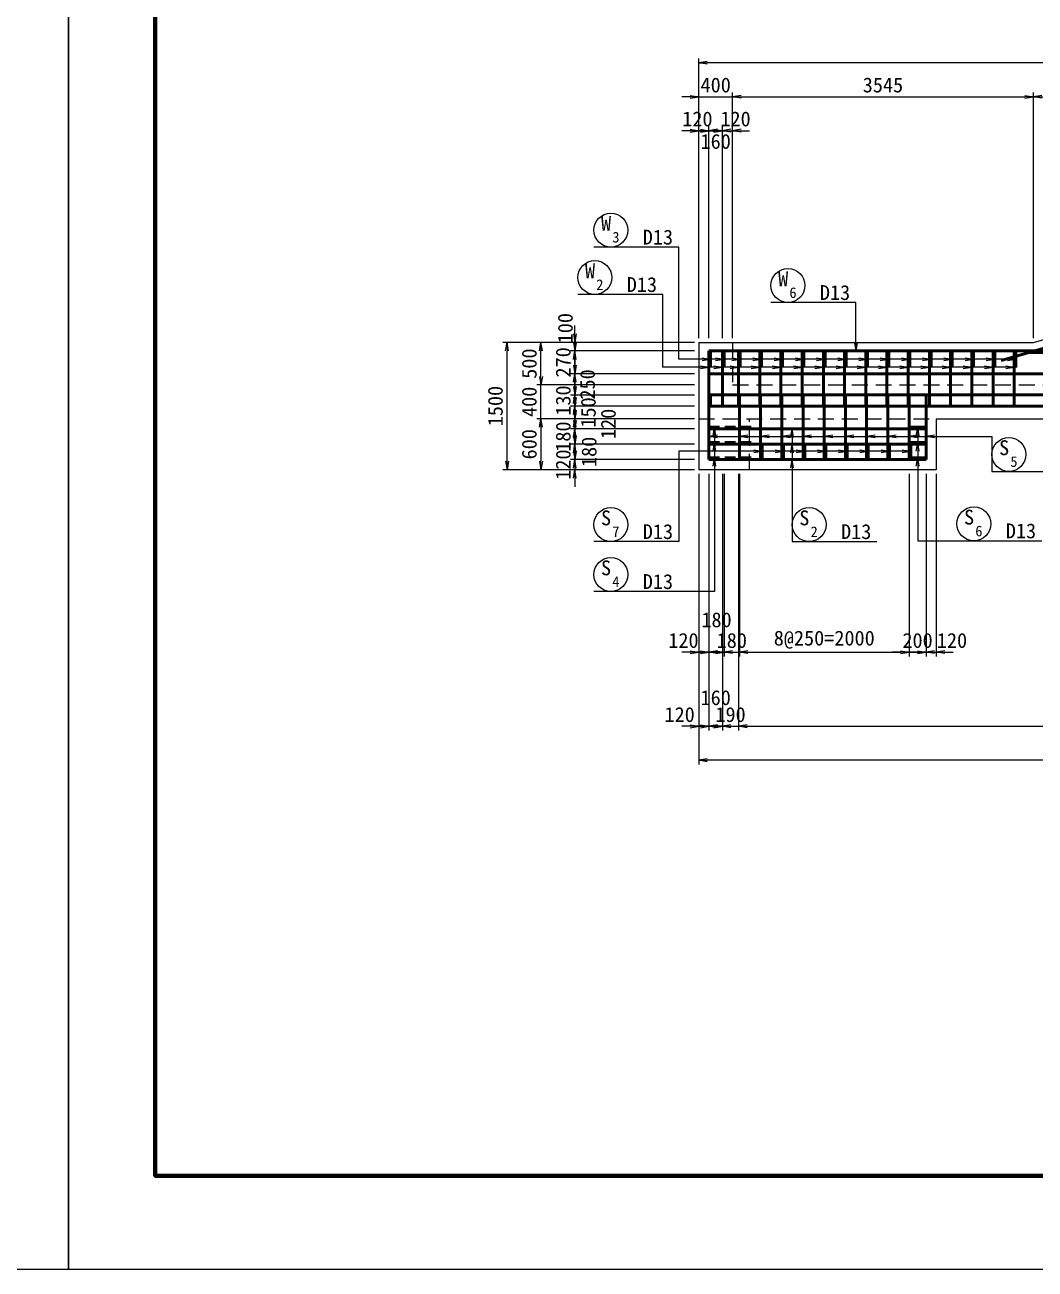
# Model space of a CAD drawing. Header units: millimetres. Extents: x 0 to 126150, y 0 to 29700.
# Drawn here: x 41538 to 53448, y 0 to 14660 of the extents above; entities that cross this region are included whole.
import ezdxf
from ezdxf.enums import TextEntityAlignment as Align

# ---------------------------------------------------------------- set-up
doc = ezdxf.new("R2010")
doc.units = ezdxf.units.MM
doc.header["$LTSCALE"] = 500
doc.linetypes.add('DASHED2', pattern=[0.375, 0.25, -0.125])
doc.layers.get('Defpoints').update_dxf_attribs({"color": 8})
for name, color, linetype, lineweight in [('D-STR', 3, 'Continuous', 25), ('D-STR-DIM', 7, 'Continuous', 13), ('D-STR-HTXT', 4, 'Continuous', 13), ('D-STR-STR1', 1, 'Continuous', 50), ('D-STR-STR2', 40, 'Continuous', 50), ('D-STR-STR4', 2, 'Continuous', 50), ('D-STR-STR5', 40, 'Continuous', 50), ('D-STR-TXT', 7, 'Continuous', 13), ('D-TTL', 2, 'Continuous', 140)]:
    doc.layers.add(name, color=color, linetype=linetype, lineweight=lineweight)
doc.styles.add('YOKO_GOTHIC', font='')
doc.styles.get('YOKO_GOTHIC').set_extended_font_data('MS Gothic')
doc.dimstyles.new('S50', dxfattribs={"dimscale": 50, "dimtxt": 3.5, "dimasz": 2, "dimexe": 1, "dimexo": 1, "dimgap": 1, "dimtad": 1, "dimdec": 0, "dimzin": 1, "dimdsep": 46, "dimtxsty": 'YOKO_GOTHIC', "dimblk": 'OPEN', "dimcen": 0, "dimclrd": 256, "dimclre": 256, "dimclrt": 256, "dimaunit": 1, "dimadec": 3, "dimazin": 0, "dimtfac": 1, "dimtdec": 0, "dimtix": 1, "dimtmove": 2, "dimatfit": 3, "dimldrblk": 'OPEN', "dimfxl": 1, "dimlwd": -1, "dimlwe": -1, "dimarcsym": 2})

# ---------------------------------------------------------------- blocks, each defined once
blk = doc.blocks.new('_Open')
at = {"color": 0, "linetype": 'ByBlock', "lineweight": -2}
for p, q in [((-1, 0.17), (0, 0)), ((-1, -0.17), (0, 0)), ((0, 0), (-1, 0))]:
    blk.add_line(p, q, dxfattribs=at)
blk = doc.blocks.new('*D147')
at = {"layer": 'D-STR-DIM', "ltscale": 1500, "transparency": 16777216}
for p, q in [((48022, 11019), (48022, 11119)), ((49432, 10919), (47972, 10919)), ((48022, 10919), (48022, 10819)), ((49432, 10819), (47972, 10819)), ((48022, 10719), (48022, 10619))]:
    blk.add_line(p, q, dxfattribs=at)
at = {"layer": 'Defpoints', "color": 0, "ltscale": 1500, "transparency": 16777216}
for p in [(49482, 10919), (48022, 10819), (49482, 10819)]:
    blk.add_point(p, dxfattribs=at)
at = {"layer": 'D-STR-DIM', "ltscale": 1500, "transparency": 16777216, "xscale": 100, "yscale": 100, "zscale": 100}
for p, rotation in [((48022, 10919), 270), ((48022, 10819), 90)]:
    blk.add_blockref('_Open', p, dxfattribs=dict(at, rotation=rotation))
at = {"layer": 'D-STR-DIM', "ltscale": 1500, "transparency": 16777216, "insert": (47910, 11087), "char_height": 175, "attachment_point": 5, "rotation": 90, "style": 'YOKO_GOTHIC'}
blk.add_mtext('100', dxfattribs=at)
blk = doc.blocks.new('*D148')
at = {"layer": 'D-STR-DIM', "ltscale": 1500, "transparency": 16777216}
for p, q in [((48022, 10919), (48022, 11019)), ((49432, 10819), (47972, 10819)), ((48022, 10819), (48022, 10549)), ((49432, 10549), (47972, 10549)), ((48022, 10449), (48022, 10349))]:
    blk.add_line(p, q, dxfattribs=at)
at = {"layer": 'Defpoints', "color": 0, "ltscale": 1500, "transparency": 16777216}
for p in [(49482, 10819), (48022, 10549), (49482, 10549)]:
    blk.add_point(p, dxfattribs=at)
at = {"layer": 'D-STR-DIM', "ltscale": 1500, "transparency": 16777216, "xscale": 100, "yscale": 100, "zscale": 100}
for p, rotation in [((48022, 10819), 270), ((48022, 10549), 90)]:
    blk.add_blockref('_Open', p, dxfattribs=dict(at, rotation=rotation))
at = {"layer": 'D-STR-DIM', "ltscale": 1500, "transparency": 16777216, "insert": (47885, 10684), "char_height": 175, "attachment_point": 5, "rotation": 90, "style": 'YOKO_GOTHIC'}
blk.add_mtext('270', dxfattribs=at)
blk = doc.blocks.new('*D149')
at = {"layer": 'D-STR-DIM', "ltscale": 1500, "transparency": 16777216}
for p, q in [((48022, 10649), (48022, 10749)), ((49432, 10549), (47972, 10549)), ((48022, 10549), (48022, 10299)), ((49432, 10299), (47972, 10299)), ((48022, 10199), (48022, 10099))]:
    blk.add_line(p, q, dxfattribs=at)
at = {"layer": 'Defpoints', "color": 0, "ltscale": 1500, "transparency": 16777216}
for p in [(49482, 10549), (48022, 10299), (49482, 10299)]:
    blk.add_point(p, dxfattribs=at)
at = {"layer": 'D-STR-DIM', "ltscale": 1500, "transparency": 16777216, "xscale": 100, "yscale": 100, "zscale": 100}
for p, rotation in [((48022, 10549), 270), ((48022, 10299), 90)]:
    blk.add_blockref('_Open', p, dxfattribs=dict(at, rotation=rotation))
at = {"layer": 'D-STR-DIM', "ltscale": 1500, "transparency": 16777216, "insert": (48172, 10424), "char_height": 175, "attachment_point": 5, "rotation": 90, "style": 'YOKO_GOTHIC'}
blk.add_mtext('250', dxfattribs=at)
blk = doc.blocks.new('*D150')
at = {"layer": 'D-STR-DIM', "ltscale": 1500, "transparency": 16777216}
for p, q in [((48022, 10399), (48022, 10499)), ((49432, 10299), (47972, 10299)), ((48022, 10299), (48022, 10169)), ((49432, 10169), (47972, 10169)), ((48022, 10069), (48022, 9969))]:
    blk.add_line(p, q, dxfattribs=at)
at = {"layer": 'Defpoints', "color": 0, "ltscale": 1500, "transparency": 16777216}
for p in [(49482, 10299), (48022, 10169), (49482, 10169)]:
    blk.add_point(p, dxfattribs=at)
at = {"layer": 'D-STR-DIM', "ltscale": 1500, "transparency": 16777216, "xscale": 100, "yscale": 100, "zscale": 100}
for p, rotation in [((48022, 10299), 270), ((48022, 10169), 90)]:
    blk.add_blockref('_Open', p, dxfattribs=dict(at, rotation=rotation))
at = {"layer": 'D-STR-DIM', "ltscale": 1500, "transparency": 16777216, "insert": (47885, 10234), "char_height": 175, "attachment_point": 5, "rotation": 90, "style": 'YOKO_GOTHIC'}
blk.add_mtext('130', dxfattribs=at)
blk = doc.blocks.new('*D151')
at = {"layer": 'D-STR-DIM', "ltscale": 1500, "transparency": 16777216}
for p, q in [((47622, 10519), (47622, 10619)), ((49432, 10419), (47572, 10419)), ((47622, 10019), (47622, 10419)), ((49432, 10019), (47572, 10019)), ((47622, 9919), (47622, 9819))]:
    blk.add_line(p, q, dxfattribs=at)
at = {"layer": 'Defpoints', "color": 0, "ltscale": 1500, "transparency": 16777216}
for p in [(47622, 10419), (49482, 10419), (49482, 10019)]:
    blk.add_point(p, dxfattribs=at)
at = {"layer": 'D-STR-DIM', "ltscale": 1500, "transparency": 16777216, "xscale": 100, "yscale": 100, "zscale": 100}
for p, rotation in [((47622, 10419), 270), ((47622, 10019), 90)]:
    blk.add_blockref('_Open', p, dxfattribs=dict(at, rotation=rotation))
at = {"layer": 'D-STR-DIM', "ltscale": 1500, "transparency": 16777216, "insert": (47485, 10219), "char_height": 175, "attachment_point": 5, "rotation": 90, "style": 'YOKO_GOTHIC'}
blk.add_mtext('400', dxfattribs=at)
blk = doc.blocks.new('*D152')
at = {"layer": 'D-STR-DIM', "ltscale": 1500, "transparency": 16777216}
for p, q in [((49432, 10919), (47572, 10919)), ((47622, 10519), (47622, 10819)), ((49432, 10419), (47572, 10419))]:
    blk.add_line(p, q, dxfattribs=at)
at = {"layer": 'Defpoints', "color": 0, "ltscale": 1500, "transparency": 16777216}
for p in [(47622, 10919), (49482, 10919), (49482, 10419)]:
    blk.add_point(p, dxfattribs=at)
at = {"layer": 'D-STR-DIM', "ltscale": 1500, "transparency": 16777216, "xscale": 100, "yscale": 100, "zscale": 100}
for p, rotation in [((47622, 10919), 90), ((47622, 10419), 270)]:
    blk.add_blockref('_Open', p, dxfattribs=dict(at, rotation=rotation))
at = {"layer": 'D-STR-DIM', "ltscale": 1500, "transparency": 16777216, "insert": (47485, 10669), "char_height": 175, "attachment_point": 5, "rotation": 90, "style": 'YOKO_GOTHIC'}
blk.add_mtext('500', dxfattribs=at)
blk = doc.blocks.new('*D153')
at = {"layer": 'D-STR-DIM', "ltscale": 1500, "transparency": 16777216}
for p, q in [((49432, 10919), (47172, 10919)), ((47222, 9519), (47222, 10819)), ((49432, 9419), (47172, 9419))]:
    blk.add_line(p, q, dxfattribs=at)
at = {"layer": 'Defpoints', "color": 0, "ltscale": 1500, "transparency": 16777216}
for p in [(47222, 10919), (49482, 10919), (49482, 9419)]:
    blk.add_point(p, dxfattribs=at)
at = {"layer": 'D-STR-DIM', "ltscale": 1500, "transparency": 16777216, "xscale": 100, "yscale": 100, "zscale": 100}
for p, rotation in [((47222, 10919), 90), ((47222, 9419), 270)]:
    blk.add_blockref('_Open', p, dxfattribs=dict(at, rotation=rotation))
at = {"layer": 'D-STR-DIM', "ltscale": 1500, "transparency": 16777216, "insert": (47085, 10169), "char_height": 175, "attachment_point": 5, "rotation": 90, "style": 'YOKO_GOTHIC'}
blk.add_mtext('1500', dxfattribs=at)
blk = doc.blocks.new('*D154')
at = {"layer": 'D-STR-DIM', "ltscale": 1500, "transparency": 16777216}
for p, q in [((49382, 13413), (49282, 13413)), ((49482, 10969), (49482, 13463)), ((49482, 13413), (49602, 13413)), ((49602, 10969), (49602, 13463)), ((49702, 13413), (49802, 13413))]:
    blk.add_line(p, q, dxfattribs=at)
at = {"layer": 'Defpoints', "color": 0, "ltscale": 1500, "transparency": 16777216}
for p in [(49602, 13413), (49482, 10919), (49602, 10919)]:
    blk.add_point(p, dxfattribs=at)
at = {"layer": 'D-STR-DIM', "ltscale": 1500, "transparency": 16777216, "xscale": 100, "yscale": 100, "zscale": 100}
blk.add_blockref('_Open', (49482, 13413), dxfattribs=at)
at = {"layer": 'D-STR-DIM', "ltscale": 1500, "transparency": 16777216, "xscale": 100, "yscale": 100, "zscale": 100, "rotation": 180}
blk.add_blockref('_Open', (49602, 13413), dxfattribs=at)
at = {"layer": 'D-STR-DIM', "ltscale": 1500, "transparency": 16777216, "insert": (49466, 13551), "char_height": 175, "attachment_point": 5, "style": 'YOKO_GOTHIC'}
blk.add_mtext('120', dxfattribs=at)
blk = doc.blocks.new('*D155')
at = {"layer": 'D-STR-DIM', "ltscale": 1500, "transparency": 16777216}
for p, q in [((49502, 13413), (49402, 13413)), ((49602, 10969), (49602, 13463)), ((49602, 13413), (49762, 13413)), ((49762, 10969), (49762, 13463)), ((49862, 13413), (49962, 13413))]:
    blk.add_line(p, q, dxfattribs=at)
at = {"layer": 'Defpoints', "color": 0, "ltscale": 1500, "transparency": 16777216}
for p in [(49762, 13413), (49602, 10919), (49762, 10919)]:
    blk.add_point(p, dxfattribs=at)
at = {"layer": 'D-STR-DIM', "ltscale": 1500, "transparency": 16777216, "xscale": 100, "yscale": 100, "zscale": 100}
blk.add_blockref('_Open', (49602, 13413), dxfattribs=at)
at = {"layer": 'D-STR-DIM', "ltscale": 1500, "transparency": 16777216, "xscale": 100, "yscale": 100, "zscale": 100, "rotation": 180}
blk.add_blockref('_Open', (49762, 13413), dxfattribs=at)
at = {"layer": 'D-STR-DIM', "ltscale": 1500, "transparency": 16777216, "insert": (49682, 13286), "char_height": 175, "attachment_point": 5, "style": 'YOKO_GOTHIC'}
blk.add_mtext('160', dxfattribs=at)
blk = doc.blocks.new('*D156')
at = {"layer": 'D-STR-DIM', "ltscale": 1500, "transparency": 16777216}
for p, q in [((49662, 13413), (49562, 13413)), ((49762, 10969), (49762, 13463)), ((49762, 13413), (49882, 13413)), ((49882, 10969), (49882, 13463)), ((49982, 13413), (50082, 13413))]:
    blk.add_line(p, q, dxfattribs=at)
at = {"layer": 'Defpoints', "color": 0, "ltscale": 1500, "transparency": 16777216}
for p in [(49882, 13413), (49762, 10919), (49882, 10919)]:
    blk.add_point(p, dxfattribs=at)
at = {"layer": 'D-STR-DIM', "ltscale": 1500, "transparency": 16777216, "xscale": 100, "yscale": 100, "zscale": 100}
blk.add_blockref('_Open', (49762, 13413), dxfattribs=at)
at = {"layer": 'D-STR-DIM', "ltscale": 1500, "transparency": 16777216, "xscale": 100, "yscale": 100, "zscale": 100, "rotation": 180}
blk.add_blockref('_Open', (49882, 13413), dxfattribs=at)
at = {"layer": 'D-STR-DIM', "ltscale": 1500, "transparency": 16777216, "insert": (49916, 13551), "char_height": 175, "attachment_point": 5, "style": 'YOKO_GOTHIC'}
blk.add_mtext('120', dxfattribs=at)
blk = doc.blocks.new('*D157')
at = {"layer": 'D-STR-DIM', "ltscale": 1500, "transparency": 16777216}
for p, q in [((49382, 13813), (49282, 13813)), ((49482, 10969), (49482, 13863)), ((49482, 13813), (49882, 13813)), ((49882, 10969), (49882, 13863)), ((49982, 13813), (50082, 13813))]:
    blk.add_line(p, q, dxfattribs=at)
at = {"layer": 'Defpoints', "color": 0, "ltscale": 1500, "transparency": 16777216}
for p in [(49882, 13813), (49482, 10919), (49882, 10919)]:
    blk.add_point(p, dxfattribs=at)
at = {"layer": 'D-STR-DIM', "ltscale": 1500, "transparency": 16777216, "xscale": 100, "yscale": 100, "zscale": 100}
blk.add_blockref('_Open', (49482, 13813), dxfattribs=at)
at = {"layer": 'D-STR-DIM', "ltscale": 1500, "transparency": 16777216, "xscale": 100, "yscale": 100, "zscale": 100, "rotation": 180}
blk.add_blockref('_Open', (49882, 13813), dxfattribs=at)
at = {"layer": 'D-STR-DIM', "ltscale": 1500, "transparency": 16777216, "insert": (49682, 13951), "char_height": 175, "attachment_point": 5, "style": 'YOKO_GOTHIC'}
blk.add_mtext('400', dxfattribs=at)
blk = doc.blocks.new('*D158')
at = {"layer": 'D-STR-DIM', "ltscale": 1500, "transparency": 16777216}
for p, q in [((49882, 10969), (49882, 13863)), ((49982, 13813), (53327, 13813)), ((53427, 10969), (53427, 13863))]:
    blk.add_line(p, q, dxfattribs=at)
at = {"layer": 'Defpoints', "color": 0, "ltscale": 1500, "transparency": 16777216}
for p in [(53427, 13813), (49882, 10919), (53427, 10919)]:
    blk.add_point(p, dxfattribs=at)
at = {"layer": 'D-STR-DIM', "ltscale": 1500, "transparency": 16777216, "xscale": 100, "yscale": 100, "zscale": 100, "rotation": 180}
blk.add_blockref('_Open', (49882, 13813), dxfattribs=at)
at = {"layer": 'D-STR-DIM', "ltscale": 1500, "transparency": 16777216, "xscale": 100, "yscale": 100, "zscale": 100}
blk.add_blockref('_Open', (53427, 13813), dxfattribs=at)
at = {"layer": 'D-STR-DIM', "ltscale": 1500, "transparency": 16777216, "insert": (51654, 13951), "char_height": 175, "attachment_point": 5, "style": 'YOKO_GOTHIC'}
blk.add_mtext('3545', dxfattribs=at)
blk = doc.blocks.new('*D159')
at = {"layer": 'D-STR-DIM', "ltscale": 1500, "transparency": 16777216}
for p, q in [((53427, 10969), (53427, 13863)), ((53527, 13813), (61482, 13813)), ((61582, 13299), (61582, 13863))]:
    blk.add_line(p, q, dxfattribs=at)
at = {"layer": 'Defpoints', "color": 0, "ltscale": 1500, "transparency": 16777216}
for p in [(61582, 13813), (61582, 13249), (53427, 10919)]:
    blk.add_point(p, dxfattribs=at)
at = {"layer": 'D-STR-DIM', "ltscale": 1500, "transparency": 16777216, "xscale": 100, "yscale": 100, "zscale": 100, "rotation": 180}
blk.add_blockref('_Open', (53427, 13813), dxfattribs=at)
at = {"layer": 'D-STR-DIM', "ltscale": 1500, "transparency": 16777216, "xscale": 100, "yscale": 100, "zscale": 100}
blk.add_blockref('_Open', (61582, 13813), dxfattribs=at)
at = {"layer": 'D-STR-DIM', "ltscale": 1500, "transparency": 16777216, "insert": (57504, 13951), "char_height": 175, "attachment_point": 5, "style": 'YOKO_GOTHIC'}
blk.add_mtext('8155', dxfattribs=at)
blk = doc.blocks.new('*D160')
at = {"layer": 'D-STR-DIM', "ltscale": 1500, "transparency": 16777216}
for p, q in [((49482, 10969), (49482, 14263)), ((61582, 13299), (61582, 14263)), ((61482, 14213), (49582, 14213))]:
    blk.add_line(p, q, dxfattribs=at)
at = {"layer": 'Defpoints', "color": 0, "ltscale": 1500, "transparency": 16777216}
for p in [(49482, 14213), (61582, 13249), (49482, 10919)]:
    blk.add_point(p, dxfattribs=at)
at = {"layer": 'D-STR-DIM', "ltscale": 1500, "transparency": 16777216, "xscale": 100, "yscale": 100, "zscale": 100, "rotation": 180}
blk.add_blockref('_Open', (49482, 14213), dxfattribs=at)
at = {"layer": 'D-STR-DIM', "ltscale": 1500, "transparency": 16777216, "xscale": 100, "yscale": 100, "zscale": 100}
blk.add_blockref('_Open', (61582, 14213), dxfattribs=at)
at = {"layer": 'D-STR-DIM', "ltscale": 1500, "transparency": 16777216, "insert": (55532, 14351), "char_height": 175, "attachment_point": 5, "style": 'YOKO_GOTHIC'}
blk.add_mtext('12100', dxfattribs=at)
blk = doc.blocks.new('*D161')
at = {"layer": 'D-STR-DIM', "ltscale": 1500, "transparency": 16777216}
for p, q in [((49482, 9369), (49482, 6346)), ((49602, 9369), (49602, 6346)), ((49382, 6396), (49282, 6396)), ((49482, 6396), (49602, 6396)), ((49702, 6396), (49802, 6396))]:
    blk.add_line(p, q, dxfattribs=at)
at = {"layer": 'Defpoints', "color": 0, "ltscale": 1500, "transparency": 16777216}
for p in [(49482, 9419), (49602, 9419), (49602, 6396)]:
    blk.add_point(p, dxfattribs=at)
at = {"layer": 'D-STR-DIM', "ltscale": 1500, "transparency": 16777216, "xscale": 100, "yscale": 100, "zscale": 100}
blk.add_blockref('_Open', (49482, 6396), dxfattribs=at)
at = {"layer": 'D-STR-DIM', "ltscale": 1500, "transparency": 16777216, "xscale": 100, "yscale": 100, "zscale": 100, "rotation": 180}
blk.add_blockref('_Open', (49602, 6396), dxfattribs=at)
at = {"layer": 'D-STR-DIM', "ltscale": 1500, "transparency": 16777216, "insert": (49257, 6533), "char_height": 175, "attachment_point": 5, "style": 'YOKO_GOTHIC'}
blk.add_mtext('120', dxfattribs=at)
blk = doc.blocks.new('*D162')
at = {"layer": 'D-STR-DIM', "ltscale": 1500, "transparency": 16777216}
for p, q in [((49602, 9369), (49602, 6346)), ((49762, 9369), (49762, 6346)), ((49502, 6396), (49402, 6396)), ((49602, 6396), (49762, 6396)), ((49862, 6396), (49962, 6396))]:
    blk.add_line(p, q, dxfattribs=at)
at = {"layer": 'Defpoints', "color": 0, "ltscale": 1500, "transparency": 16777216}
for p in [(49602, 9419), (49762, 9419), (49762, 6396)]:
    blk.add_point(p, dxfattribs=at)
at = {"layer": 'D-STR-DIM', "ltscale": 1500, "transparency": 16777216, "xscale": 100, "yscale": 100, "zscale": 100}
blk.add_blockref('_Open', (49602, 6396), dxfattribs=at)
at = {"layer": 'D-STR-DIM', "ltscale": 1500, "transparency": 16777216, "xscale": 100, "yscale": 100, "zscale": 100, "rotation": 180}
blk.add_blockref('_Open', (49762, 6396), dxfattribs=at)
at = {"layer": 'D-STR-DIM', "ltscale": 1500, "transparency": 16777216, "insert": (49682, 6732), "char_height": 175, "attachment_point": 5, "style": 'YOKO_GOTHIC'}
blk.add_mtext('160', dxfattribs=at)
blk = doc.blocks.new('*D163')
at = {"layer": 'D-STR-DIM', "ltscale": 1500, "transparency": 16777216}
for p, q in [((49762, 9369), (49762, 6346)), ((49952, 9369), (49952, 6346)), ((49662, 6396), (49562, 6396)), ((49762, 6396), (49952, 6396)), ((50052, 6396), (50152, 6396))]:
    blk.add_line(p, q, dxfattribs=at)
at = {"layer": 'Defpoints', "color": 0, "ltscale": 1500, "transparency": 16777216}
for p in [(49762, 9419), (49952, 9419), (49952, 6396)]:
    blk.add_point(p, dxfattribs=at)
at = {"layer": 'D-STR-DIM', "ltscale": 1500, "transparency": 16777216, "xscale": 100, "yscale": 100, "zscale": 100}
blk.add_blockref('_Open', (49762, 6396), dxfattribs=at)
at = {"layer": 'D-STR-DIM', "ltscale": 1500, "transparency": 16777216, "xscale": 100, "yscale": 100, "zscale": 100, "rotation": 180}
blk.add_blockref('_Open', (49952, 6396), dxfattribs=at)
at = {"layer": 'D-STR-DIM', "ltscale": 1500, "transparency": 16777216, "insert": (49857, 6533), "char_height": 175, "attachment_point": 5, "style": 'YOKO_GOTHIC'}
blk.add_mtext('190', dxfattribs=at)
blk = doc.blocks.new('*D164')
at = {"layer": 'D-STR-DIM', "ltscale": 1500, "transparency": 16777216}
for p, q in [((61452, 9969), (61452, 6346)), ((49952, 9369), (49952, 6346)), ((50052, 6396), (61352, 6396))]:
    blk.add_line(p, q, dxfattribs=at)
at = {"layer": 'Defpoints', "color": 0, "ltscale": 1500, "transparency": 16777216}
for p in [(61452, 10019), (49952, 9419), (61452, 6396)]:
    blk.add_point(p, dxfattribs=at)
at = {"layer": 'D-STR-DIM', "ltscale": 1500, "transparency": 16777216, "xscale": 100, "yscale": 100, "zscale": 100, "rotation": 180}
blk.add_blockref('_Open', (49952, 6396), dxfattribs=at)
at = {"layer": 'D-STR-DIM', "ltscale": 1500, "transparency": 16777216, "xscale": 100, "yscale": 100, "zscale": 100}
blk.add_blockref('_Open', (61452, 6396), dxfattribs=at)
at = {"layer": 'D-STR-DIM', "ltscale": 1500, "transparency": 16777216, "insert": (55702, 6542), "char_height": 175, "attachment_point": 5, "style": 'YOKO_GOTHIC'}
blk.add_mtext('46@250=11500', dxfattribs=at)
blk = doc.blocks.new('*D166')
at = {"layer": 'D-STR-DIM', "ltscale": 1500, "transparency": 16777216}
for p, q in [((61582, 9969), (61582, 5946)), ((49482, 9369), (49482, 5946)), ((61482, 5996), (49582, 5996))]:
    blk.add_line(p, q, dxfattribs=at)
at = {"layer": 'Defpoints', "color": 0, "ltscale": 1500, "transparency": 16777216}
for p in [(61582, 10019), (49482, 9419), (49482, 5996)]:
    blk.add_point(p, dxfattribs=at)
at = {"layer": 'D-STR-DIM', "ltscale": 1500, "transparency": 16777216, "xscale": 100, "yscale": 100, "zscale": 100, "rotation": 180}
blk.add_blockref('_Open', (49482, 5996), dxfattribs=at)
at = {"layer": 'D-STR-DIM', "ltscale": 1500, "transparency": 16777216, "xscale": 100, "yscale": 100, "zscale": 100}
blk.add_blockref('_Open', (61582, 5996), dxfattribs=at)
at = {"layer": 'D-STR-DIM', "ltscale": 1500, "transparency": 16777216, "insert": (55532, 6133), "char_height": 175, "attachment_point": 5, "style": 'YOKO_GOTHIC'}
blk.add_mtext('12100', dxfattribs=at)
blk = doc.blocks.new('*D167')
at = {"layer": 'D-STR-DIM', "ltscale": 1500, "transparency": 16777216}
for p, q in [((48022, 10269), (48022, 10369)), ((49432, 10169), (47972, 10169)), ((48022, 10169), (48022, 10019)), ((49432, 10019), (47972, 10019)), ((48022, 9919), (48022, 9819))]:
    blk.add_line(p, q, dxfattribs=at)
at = {"layer": 'Defpoints', "color": 0, "ltscale": 1500, "transparency": 16777216}
for p in [(49482, 10169), (48022, 10019), (49482, 10019)]:
    blk.add_point(p, dxfattribs=at)
at = {"layer": 'D-STR-DIM', "ltscale": 1500, "transparency": 16777216, "xscale": 100, "yscale": 100, "zscale": 100}
for p, rotation in [((48022, 10169), 270), ((48022, 10019), 90)]:
    blk.add_blockref('_Open', p, dxfattribs=dict(at, rotation=rotation))
at = {"layer": 'D-STR-DIM', "ltscale": 1500, "transparency": 16777216, "insert": (48181, 10094), "char_height": 175, "attachment_point": 5, "rotation": 90, "style": 'YOKO_GOTHIC'}
blk.add_mtext('150', dxfattribs=at)
blk = doc.blocks.new('*D168')
at = {"layer": 'D-STR-DIM', "ltscale": 1500, "transparency": 16777216}
for p, q in [((49482, 9369), (49482, 7219)), ((49602, 9369), (49602, 7219)), ((49382, 7269), (49282, 7269)), ((49482, 7269), (49602, 7269)), ((49702, 7269), (49802, 7269))]:
    blk.add_line(p, q, dxfattribs=at)
at = {"layer": 'Defpoints', "color": 0, "ltscale": 1500, "transparency": 16777216}
for p in [(49482, 9419), (49602, 9419), (49602, 7269)]:
    blk.add_point(p, dxfattribs=at)
at = {"layer": 'D-STR-DIM', "ltscale": 1500, "transparency": 16777216, "xscale": 100, "yscale": 100, "zscale": 100}
blk.add_blockref('_Open', (49482, 7269), dxfattribs=at)
at = {"layer": 'D-STR-DIM', "ltscale": 1500, "transparency": 16777216, "xscale": 100, "yscale": 100, "zscale": 100, "rotation": 180}
blk.add_blockref('_Open', (49602, 7269), dxfattribs=at)
at = {"layer": 'D-STR-DIM', "ltscale": 1500, "transparency": 16777216, "insert": (49302, 7406), "char_height": 175, "attachment_point": 5, "style": 'YOKO_GOTHIC'}
blk.add_mtext('120', dxfattribs=at)
blk = doc.blocks.new('*D169')
at = {"layer": 'D-STR-DIM', "ltscale": 1500, "transparency": 16777216}
for p, q in [((49602, 9369), (49602, 7219)), ((49782, 9369), (49782, 7219)), ((49502, 7269), (49402, 7269)), ((49602, 7269), (49782, 7269)), ((49882, 7269), (49982, 7269))]:
    blk.add_line(p, q, dxfattribs=at)
at = {"layer": 'Defpoints', "color": 0, "ltscale": 1500, "transparency": 16777216}
for p in [(49602, 9419), (49782, 9419), (49782, 7269)]:
    blk.add_point(p, dxfattribs=at)
at = {"layer": 'D-STR-DIM', "ltscale": 1500, "transparency": 16777216, "xscale": 100, "yscale": 100, "zscale": 100}
blk.add_blockref('_Open', (49602, 7269), dxfattribs=at)
at = {"layer": 'D-STR-DIM', "ltscale": 1500, "transparency": 16777216, "xscale": 100, "yscale": 100, "zscale": 100, "rotation": 180}
blk.add_blockref('_Open', (49782, 7269), dxfattribs=at)
at = {"layer": 'D-STR-DIM', "ltscale": 1500, "transparency": 16777216, "insert": (49692, 7649), "char_height": 175, "attachment_point": 5, "style": 'YOKO_GOTHIC'}
blk.add_mtext('180', dxfattribs=at)
blk = doc.blocks.new('*D170')
at = {"layer": 'D-STR-DIM', "ltscale": 1500, "transparency": 16777216}
for p, q in [((49782, 9369), (49782, 7219)), ((49962, 9369), (49962, 7219)), ((49682, 7269), (49582, 7269)), ((49782, 7269), (49962, 7269)), ((50062, 7269), (50162, 7269))]:
    blk.add_line(p, q, dxfattribs=at)
at = {"layer": 'Defpoints', "color": 0, "ltscale": 1500, "transparency": 16777216}
for p in [(49782, 9419), (49962, 9419), (49962, 7269)]:
    blk.add_point(p, dxfattribs=at)
at = {"layer": 'D-STR-DIM', "ltscale": 1500, "transparency": 16777216, "xscale": 100, "yscale": 100, "zscale": 100}
blk.add_blockref('_Open', (49782, 7269), dxfattribs=at)
at = {"layer": 'D-STR-DIM', "ltscale": 1500, "transparency": 16777216, "xscale": 100, "yscale": 100, "zscale": 100, "rotation": 180}
blk.add_blockref('_Open', (49962, 7269), dxfattribs=at)
at = {"layer": 'D-STR-DIM', "ltscale": 1500, "transparency": 16777216, "insert": (49872, 7406), "char_height": 175, "attachment_point": 5, "style": 'YOKO_GOTHIC'}
blk.add_mtext('180', dxfattribs=at)
blk = doc.blocks.new('*D171')
at = {"layer": 'D-STR-DIM', "ltscale": 1500, "transparency": 16777216}
for p, q in [((49962, 9369), (49962, 7219)), ((51962, 9369), (51962, 7219)), ((50062, 7269), (51862, 7269))]:
    blk.add_line(p, q, dxfattribs=at)
at = {"layer": 'Defpoints', "color": 0, "ltscale": 1500, "transparency": 16777216}
for p in [(49962, 9419), (51962, 9419), (51962, 7269)]:
    blk.add_point(p, dxfattribs=at)
at = {"layer": 'D-STR-DIM', "ltscale": 1500, "transparency": 16777216, "xscale": 100, "yscale": 100, "zscale": 100, "rotation": 180}
blk.add_blockref('_Open', (49962, 7269), dxfattribs=at)
at = {"layer": 'D-STR-DIM', "ltscale": 1500, "transparency": 16777216, "xscale": 100, "yscale": 100, "zscale": 100}
blk.add_blockref('_Open', (51962, 7269), dxfattribs=at)
at = {"layer": 'D-STR-DIM', "ltscale": 1500, "transparency": 16777216, "insert": (50962, 7416), "char_height": 175, "attachment_point": 5, "style": 'YOKO_GOTHIC'}
blk.add_mtext('8@250=2000', dxfattribs=at)
blk = doc.blocks.new('*D172')
at = {"layer": 'D-STR-DIM', "ltscale": 1500, "transparency": 16777216}
for p, q in [((51962, 9369), (51962, 7219)), ((52162, 9369), (52162, 7219)), ((51862, 7269), (51762, 7269)), ((51962, 7269), (52162, 7269)), ((52262, 7269), (52362, 7269))]:
    blk.add_line(p, q, dxfattribs=at)
at = {"layer": 'Defpoints', "color": 0, "ltscale": 1500, "transparency": 16777216}
for p in [(51962, 9419), (52162, 9419), (52162, 7269)]:
    blk.add_point(p, dxfattribs=at)
at = {"layer": 'D-STR-DIM', "ltscale": 1500, "transparency": 16777216, "xscale": 100, "yscale": 100, "zscale": 100}
blk.add_blockref('_Open', (51962, 7269), dxfattribs=at)
at = {"layer": 'D-STR-DIM', "ltscale": 1500, "transparency": 16777216, "xscale": 100, "yscale": 100, "zscale": 100, "rotation": 180}
blk.add_blockref('_Open', (52162, 7269), dxfattribs=at)
at = {"layer": 'D-STR-DIM', "ltscale": 1500, "transparency": 16777216, "insert": (52062, 7406), "char_height": 175, "attachment_point": 5, "style": 'YOKO_GOTHIC'}
blk.add_mtext('200', dxfattribs=at)
blk = doc.blocks.new('*D173')
at = {"layer": 'D-STR-DIM', "ltscale": 1500, "transparency": 16777216}
for p, q in [((52162, 9369), (52162, 7219)), ((52282, 9369), (52282, 7219)), ((52062, 7269), (51962, 7269)), ((52162, 7269), (52282, 7269)), ((52382, 7269), (52482, 7269))]:
    blk.add_line(p, q, dxfattribs=at)
at = {"layer": 'Defpoints', "color": 0, "ltscale": 1500, "transparency": 16777216}
for p in [(52162, 9419), (52282, 9419), (52282, 7269)]:
    blk.add_point(p, dxfattribs=at)
at = {"layer": 'D-STR-DIM', "ltscale": 1500, "transparency": 16777216, "xscale": 100, "yscale": 100, "zscale": 100}
blk.add_blockref('_Open', (52162, 7269), dxfattribs=at)
at = {"layer": 'D-STR-DIM', "ltscale": 1500, "transparency": 16777216, "xscale": 100, "yscale": 100, "zscale": 100, "rotation": 180}
blk.add_blockref('_Open', (52282, 7269), dxfattribs=at)
at = {"layer": 'D-STR-DIM', "ltscale": 1500, "transparency": 16777216, "insert": (52468, 7406), "char_height": 175, "attachment_point": 5, "style": 'YOKO_GOTHIC'}
blk.add_mtext('120', dxfattribs=at)
blk = doc.blocks.new('*D174')
at = {"layer": 'D-STR-DIM', "ltscale": 1500, "transparency": 16777216}
for p, q in [((48022, 10119), (48022, 10219)), ((49432, 10019), (47972, 10019)), ((48022, 10019), (48022, 9899)), ((49432, 9899), (47972, 9899)), ((48022, 9799), (48022, 9699))]:
    blk.add_line(p, q, dxfattribs=at)
at = {"layer": 'Defpoints', "color": 0, "ltscale": 1500, "transparency": 16777216}
for p in [(49482, 10019), (48022, 9899), (49482, 9899)]:
    blk.add_point(p, dxfattribs=at)
at = {"layer": 'D-STR-DIM', "ltscale": 1500, "transparency": 16777216, "xscale": 100, "yscale": 100, "zscale": 100}
for p, rotation in [((48022, 10019), 270), ((48022, 9899), 90)]:
    blk.add_blockref('_Open', p, dxfattribs=dict(at, rotation=rotation))
at = {"layer": 'D-STR-DIM', "ltscale": 1500, "transparency": 16777216, "insert": (48417, 9959), "char_height": 175, "attachment_point": 5, "rotation": 90, "style": 'YOKO_GOTHIC'}
blk.add_mtext('120', dxfattribs=at)
blk = doc.blocks.new('*D175')
at = {"layer": 'D-STR-DIM', "ltscale": 1500, "transparency": 16777216}
for p, q in [((48022, 9999), (48022, 10099)), ((49432, 9899), (47972, 9899)), ((48022, 9899), (48022, 9719)), ((49432, 9719), (47972, 9719)), ((48022, 9619), (48022, 9519))]:
    blk.add_line(p, q, dxfattribs=at)
at = {"layer": 'Defpoints', "color": 0, "ltscale": 1500, "transparency": 16777216}
for p in [(49482, 9899), (48022, 9719), (49482, 9719)]:
    blk.add_point(p, dxfattribs=at)
at = {"layer": 'D-STR-DIM', "ltscale": 1500, "transparency": 16777216, "xscale": 100, "yscale": 100, "zscale": 100}
for p, rotation in [((48022, 9899), 270), ((48022, 9719), 90)]:
    blk.add_blockref('_Open', p, dxfattribs=dict(at, rotation=rotation))
at = {"layer": 'D-STR-DIM', "ltscale": 1500, "transparency": 16777216, "insert": (47885, 9809), "char_height": 175, "attachment_point": 5, "rotation": 90, "style": 'YOKO_GOTHIC'}
blk.add_mtext('180', dxfattribs=at)
blk = doc.blocks.new('*D176')
at = {"layer": 'D-STR-DIM', "ltscale": 1500, "transparency": 16777216}
for p, q in [((48022, 9819), (48022, 9919)), ((49432, 9719), (47972, 9719)), ((48022, 9719), (48022, 9539)), ((49432, 9539), (47972, 9539)), ((48022, 9439), (48022, 9339))]:
    blk.add_line(p, q, dxfattribs=at)
at = {"layer": 'Defpoints', "color": 0, "ltscale": 1500, "transparency": 16777216}
for p in [(49482, 9719), (48022, 9539), (49482, 9539)]:
    blk.add_point(p, dxfattribs=at)
at = {"layer": 'D-STR-DIM', "ltscale": 1500, "transparency": 16777216, "xscale": 100, "yscale": 100, "zscale": 100}
for p, rotation in [((48022, 9719), 270), ((48022, 9539), 90)]:
    blk.add_blockref('_Open', p, dxfattribs=dict(at, rotation=rotation))
at = {"layer": 'D-STR-DIM', "ltscale": 1500, "transparency": 16777216, "insert": (48190, 9629), "char_height": 175, "attachment_point": 5, "rotation": 90, "style": 'YOKO_GOTHIC'}
blk.add_mtext('180', dxfattribs=at)
blk = doc.blocks.new('*D177')
at = {"layer": 'D-STR-DIM', "ltscale": 1500, "transparency": 16777216}
for p, q in [((48022, 9639), (48022, 9739)), ((49432, 9539), (47972, 9539)), ((48022, 9539), (48022, 9419)), ((49432, 9419), (47972, 9419)), ((48022, 9319), (48022, 9219))]:
    blk.add_line(p, q, dxfattribs=at)
at = {"layer": 'Defpoints', "color": 0, "ltscale": 1500, "transparency": 16777216}
for p in [(49482, 9539), (48022, 9419), (49482, 9419)]:
    blk.add_point(p, dxfattribs=at)
at = {"layer": 'D-STR-DIM', "ltscale": 1500, "transparency": 16777216, "xscale": 100, "yscale": 100, "zscale": 100}
for p, rotation in [((48022, 9539), 270), ((48022, 9419), 90)]:
    blk.add_blockref('_Open', p, dxfattribs=dict(at, rotation=rotation))
at = {"layer": 'D-STR-DIM', "ltscale": 1500, "transparency": 16777216, "insert": (47885, 9479), "char_height": 175, "attachment_point": 5, "rotation": 90, "style": 'YOKO_GOTHIC'}
blk.add_mtext('120', dxfattribs=at)
blk = doc.blocks.new('*D178')
at = {"layer": 'D-STR-DIM', "ltscale": 1500, "transparency": 16777216}
for p, q in [((49432, 10019), (47572, 10019)), ((47622, 9919), (47622, 9519)), ((49432, 9419), (47572, 9419))]:
    blk.add_line(p, q, dxfattribs=at)
at = {"layer": 'Defpoints', "color": 0, "ltscale": 1500, "transparency": 16777216}
for p in [(49482, 10019), (47622, 9419), (49482, 9419)]:
    blk.add_point(p, dxfattribs=at)
at = {"layer": 'D-STR-DIM', "ltscale": 1500, "transparency": 16777216, "xscale": 100, "yscale": 100, "zscale": 100}
for p, rotation in [((47622, 10019), 90), ((47622, 9419), 270)]:
    blk.add_blockref('_Open', p, dxfattribs=dict(at, rotation=rotation))
at = {"layer": 'D-STR-DIM', "ltscale": 1500, "transparency": 16777216, "insert": (47485, 9719), "char_height": 175, "attachment_point": 5, "rotation": 90, "style": 'YOKO_GOTHIC'}
blk.add_mtext('600', dxfattribs=at)

msp = doc.modelspace()

# ---------------------------------------------------------------- linework, layer by layer
at = {"layer": 'D-STR'}
for p, q in [((49481.5, 10919.5), (49481.5, 10019.5)), ((49481.5, 10019.5), (49481.5, 9419.5)), ((52281.5, 10019.5), (52281.5, 9419.5)), ((52281.5, 10019.5), (61581.5, 10019.5)), ((50081.5, 9419.5), (49481.5, 9419.5)), ((52281.5, 9419.5), (50081.5, 9419.5))]:
    msp.add_line(p, q, dxfattribs=at)
at = {"layer": 'D-STR', "linetype": 'DASHED2', "ltscale": 1.5}
for p, q in [((49881.5, 10919.5), (49881.5, 10419.5)), ((49881.5, 10419.5), (61581.5, 10419.5)), ((49481.5, 10019.5), (52281.5, 10019.5)), ((50081.5, 9419.5), (50081.5, 10019.5))]:
    msp.add_line(p, q, dxfattribs=at)
at = {"layer": 'D-STR', "ltscale": 0.01}
msp.add_line((50136.1, 10919.5), (50536.1, 10919.5), dxfattribs=at)
at = {"layer": 'D-STR'}
msp.add_lwpolyline([(49481.5, 10919.5), (53427, 10919.5), (61581.5, 13249.3)], dxfattribs=at)
at = {"layer": 'D-STR-HTXT'}
for p, q in [((49246, 12042.4), (48246, 12042.4)), ((49057, 11483.2), (48057, 11483.2)), ((52938.9, 9809.8), (52938.9, 9399.3)), ((52938.9, 9399.3), (53938.9, 9399.3)), ((49246, 8572.3), (48246, 8572.3))]:
    msp.add_line(p, q, dxfattribs=at)
for centre in [(48446, 12242.4), (48257, 11683.2), (50533.8, 11589.1), (53138.9, 9599.3), (48446, 8772.3), (50783.6, 8772.3), (52725.9, 8780.8), (48446, 8183.5)]:
    msp.add_circle(centre, 200, dxfattribs=at)
at = {"layer": 'D-STR-STR1'}
for p, q in [((49601.5, 10819.5), (49601.5, 10169.5)), ((49761.5, 10819.5), (49761.5, 10169.5)), ((49951.5, 10819.5), (49951.5, 10169.5)), ((50201.5, 10819.5), (50201.5, 10169.5)), ((50451.5, 10819.5), (50451.5, 10169.5)), ((50701.5, 10819.5), (50701.5, 10169.5)), ((50951.5, 10819.5), (50951.5, 10169.5)), ((51201.5, 10819.5), (51201.5, 10169.5)), ((51451.5, 10819.5), (51451.5, 10169.5)), ((51701.5, 10819.5), (51701.5, 10169.5)), ((51951.5, 10819.5), (51951.5, 10169.5)), ((52201.5, 10819.5), (52201.5, 10169.5)), ((52451.5, 10819.5), (52451.5, 10169.5)), ((52701.5, 10819.5), (52701.5, 10169.5)), ((52951.5, 10819.5), (52951.5, 10169.5)), ((53201.5, 10819.5), (53201.5, 10169.5)), ((53371, 10799.5), (61451.5, 10799.5)), ((49601.5, 10549.5), (61451.5, 10549.5)), ((49601.5, 10299.5), (61451.5, 10299.5)), ((49601.5, 10299.5), (49601.5, 9539.5)), ((49621.5, 10299.5), (49621.5, 10169.5)), ((49961.5, 10299.5), (49961.5, 9539.5)), ((50211.5, 10299.5), (50211.5, 9539.5)), ((50461.5, 10299.5), (50461.5, 9539.5)), ((50711.5, 10299.5), (50711.5, 9539.5)), ((50961.5, 10299.5), (50961.5, 9539.5)), ((51211.5, 10299.5), (51211.5, 9539.5)), ((51461.5, 10299.5), (51461.5, 9539.5)), ((51711.5, 10299.5), (51711.5, 9539.5)), ((51961.5, 10299.5), (51961.5, 9539.5)), ((52161.5, 10299.5), (52161.5, 9539.5)), ((49601.5, 10169.5), (61451.5, 10169.5)), ((49601.5, 9899.5), (52161.5, 9899.5)), ((49601.5, 9719.5), (52161.5, 9719.5)), ((49601.5, 9539.5), (52161.5, 9539.5))]:
    msp.add_line(p, q, dxfattribs=at)
at = {"layer": 'D-STR-STR2'}
for p, q in [((53046.8, 10706.8), (61451.5, 13108.2)), ((49601.5, 10819.5), (53851, 10819.5))]:
    msp.add_line(p, q, dxfattribs=at)
at = {"layer": 'D-STR-STR4', "linetype": 'DASHED2'}
for p, q in [((49601.5, 9919.5), (50121.5, 9919.5)), ((49601.5, 9739.5), (50121.5, 9739.5)), ((49601.5, 9559.5), (50121.5, 9559.5))]:
    msp.add_line(p, q, dxfattribs=at)
at = {"layer": 'D-STR-STR5'}
for p, q in [((49621.5, 10819.5), (49621.5, 10624.5)), ((49781.5, 10819.5), (49781.5, 10624.5)), ((49971.5, 10819.5), (49971.5, 10624.5)), ((50221.5, 10819.5), (50221.5, 10624.5)), ((50471.5, 10819.5), (50471.5, 10624.5)), ((50721.5, 10819.5), (50721.5, 10624.5)), ((50971.5, 10819.5), (50971.5, 10624.5)), ((51221.5, 10819.5), (51221.5, 10624.5)), ((51471.5, 10819.5), (51471.5, 10624.5)), ((51721.5, 10819.5), (51721.5, 10624.5)), ((51971.5, 10819.5), (51971.5, 10624.5)), ((52221.5, 10819.5), (52221.5, 10624.5)), ((52471.5, 10819.5), (52471.5, 10624.5)), ((52721.5, 10819.5), (52721.5, 10624.5)), ((52971.5, 10819.5), (52971.5, 10624.5)), ((53221.5, 10819.5), (53221.5, 10624.5)), ((52161.5, 9919.5), (51966.5, 9919.5)), ((50231.5, 9734.5), (50231.5, 9539.5)), ((50481.5, 9734.5), (50481.5, 9539.5)), ((50731.5, 9734.5), (50731.5, 9539.5)), ((50981.5, 9734.5), (50981.5, 9539.5)), ((51231.5, 9734.5), (51231.5, 9539.5)), ((51481.5, 9734.5), (51481.5, 9539.5)), ((51731.5, 9734.5), (51731.5, 9539.5)), ((52161.5, 9739.5), (51966.5, 9739.5)), ((51981.5, 9734.5), (51981.5, 9539.5)), ((52161.5, 9559.5), (51966.5, 9559.5))]:
    msp.add_line(p, q, dxfattribs=at)
at = {"layer": 'D-TTL'}
msp.add_lwpolyline([(43075, 28600), (43075, 1100), (83075, 1100), (83075, 28600)], close=True, dxfattribs=at)
at = {"layer": 'Defpoints', "color": 1}
for points in [[(0, 29700), (0, 0), (42050, 0), (42050, 29700)], [(42050, 29700), (42050, 0), (84100, 0), (84100, 29700)]]:
    msp.add_lwpolyline(points, close=True, dxfattribs=at)

# ---------------------------------------------------------------- texts
at = {"layer": 'D-STR-TXT', "style": 'YOKO_GOTHIC'}
for s, height, p in [('W', 175, (48389.7, 12234)), ('3', 125, (48505.3, 12096.2)), ('W', 175, (48200.7, 11674.9)), ('W', 175, (50477.6, 11580.8)), ('2', 125, (48316.4, 11537.1)), ('6', 125, (50593.2, 11443)), ('5', 125, (53198.3, 9453.1)), ('S', 175, (48389.7, 8764)), ('7', 125, (48505.3, 8626.2)), ('2', 125, (50843, 8626.2)), ('6', 125, (52785.3, 8634.7)), ('S', 175, (48389.7, 8175.2)), ('4', 125, (48505.3, 8037.4))]:
    msp.add_text(s, height=height, dxfattribs=at).set_placement(p, align=Align.CENTER)
for p in [(48822.5, 12072.4), (48633.5, 11513.2), (50910.4, 11419.1), (48822.5, 8602.3), (51160.1, 8602.3), (53102.5, 8610.8), (48822.5, 8013.5)]:
    msp.add_text('D13', height=175, dxfattribs=at).set_placement(p)
at = {"layer": 'D-STR-TXT', "linetype": 'DASHED2', "ltscale": 0.5, "style": 'YOKO_GOTHIC'}
for p in [(53082.6, 9590.9), (52669.7, 8772.5), (50727.3, 8764)]:
    msp.add_text('S', height=175, dxfattribs=at).set_placement(p, align=Align.CENTER)

# ---------------------------------------------------------------- dimensions: what is measured, and where the dimension line sits
at = {"layer": 'D-STR-DIM', "ltscale": 1500}
for base, p1, p2, picture, middle in [((49481.5, 14213.3), (61581.5, 13249.3), (49481.5, 10919.5), '*D160', (55531.5, 14350.8)), ((49881.5, 13813.3), (49481.5, 10919.5), (49881.5, 10919.5), '*D157', (49681.5, 13950.8)), ((53427.0151, 13813.2729), (49881.538, 10919.4738), (53427.0151, 10919.4738), '*D158', (51654.2765, 13950.7729)), ((61581.538, 13813.2729), (53427.0151, 10919.4738), (61581.538, 13249.3376), '*D159', (57504.2765, 13950.7729)), ((49481.5, 5995.6), (61581.5, 10019.5), (49481.5, 9419.5), '*D166', (55531.5, 6133.1)), ((49951.5, 6395.6), (49761.5, 9419.5), (49951.5, 9419.5), '*D163', (49856.5, 6533.1)), ((49961.5, 7268.7), (49781.5, 9419.5), (49961.5, 9419.5), '*D170', (49871.5, 7406.2)), ((52161.5, 7268.7), (51961.5, 9419.5), (52161.5, 9419.5), '*D172', (52061.5, 7406.2))]:
    dim = msp.add_linear_dim(base=base, p1=p1, p2=p2, dimstyle='S50', dxfattribs=at)
    dim.commit()
    dim.dimension.update_dxf_attribs({"geometry": picture, "text_midpoint": middle})
for base, p1, p2, picture, middle in [((49601.5, 13413.3), (49481.5, 10919.5), (49601.5, 10919.5), '*D154', (49466, 13550.8)), ((49881.5, 13413.3), (49761.5, 10919.5), (49881.5, 10919.5), '*D156', (49915.6, 13550.8)), ((49761.5, 13413.3), (49601.5, 10919.5), (49761.5, 10919.5), '*D155', (49681.5, 13285.8)), ((49601.5, 6395.6), (49481.5, 9419.5), (49601.5, 9419.5), '*D161', (49256.6, 6533.1)), ((49601.5, 7268.7), (49481.5, 9419.5), (49601.5, 9419.5), '*D168', (49302.3, 7406.2)), ((49761.5, 6395.6), (49601.5, 9419.5), (49761.5, 9419.5), '*D162', (49681.5, 6732.4)), ((49781.5, 7268.7), (49601.5, 9419.5), (49781.5, 9419.5), '*D169', (49691.5, 7649.4)), ((52281.5, 7268.7), (52161.5, 9419.5), (52281.5, 9419.5), '*D173', (52467.8, 7406.2))]:
    dim = msp.add_linear_dim(base=base, p1=p1, p2=p2, dimstyle='S50', dxfattribs=at)
    dim.commit()
    dim.dimension.update_dxf_attribs({"geometry": picture, "text_midpoint": middle, "dimtype": 160})
for base, p1, p2, picture, middle in [((48022.1, 10819.5), (49481.5, 10919.5), (49481.5, 10819.5), '*D147', (47909.6, 11087.3)), ((48022.1, 10299.5), (49481.5, 10549.5), (49481.5, 10299.5), '*D149', (48171.9, 10424.5)), ((48022.1, 10019.5), (49481.5, 10169.5), (49481.5, 10019.5), '*D167', (48180.5, 10094.5)), ((48022.1, 9899.5), (49481.5, 10019.5), (49481.5, 9899.5), '*D174', (48417.4, 9959.5)), ((48022.1, 9539.5), (49481.5, 9719.5), (49481.5, 9539.5), '*D176', (48189.6, 9629.5))]:
    dim = msp.add_linear_dim(base=base, p1=p1, p2=p2, angle=90, dimstyle='S50', dxfattribs=at)
    dim.commit()
    dim.dimension.update_dxf_attribs({"geometry": picture, "text_midpoint": middle, "dimtype": 160})
for base, p1, p2, picture, middle in [((48022.1, 10549.5), (49481.5, 10819.5), (49481.5, 10549.5), '*D148', (47884.6, 10684.5)), ((47222.1, 10919.5), (49481.5, 9419.5), (49481.5, 10919.5), '*D153', (47084.6, 10169.5)), ((47622.1, 10919.5), (49481.5, 10419.5), (49481.5, 10919.5), '*D152', (47484.6, 10669.5)), ((47622.1, 10419.5), (49481.5, 10019.5), (49481.5, 10419.5), '*D151', (47484.6, 10219.5)), ((48022.1, 10169.5), (49481.5, 10299.5), (49481.5, 10169.5), '*D150', (47884.6, 10234.5)), ((47622.1, 9419.5), (49481.5, 10019.5), (49481.5, 9419.5), '*D178', (47484.6, 9719.5)), ((48022.1, 9719.5), (49481.5, 9899.5), (49481.5, 9719.5), '*D175', (47884.6, 9809.5)), ((48022.1, 9419.5), (49481.5, 9539.5), (49481.5, 9419.5), '*D177', (47884.6, 9479.5))]:
    dim = msp.add_linear_dim(base=base, p1=p1, p2=p2, angle=90, dimstyle='S50', dxfattribs=at)
    dim.commit()
    dim.dimension.update_dxf_attribs({"geometry": picture, "text_midpoint": middle})
for base, p1, p2, text, picture, middle in [((61451.5, 6395.6), (49951.5, 9419.5), (61451.5, 10019.5), '46@250=<>', '*D164', (55701.5, 6542.5)), ((51961.5, 7268.7), (49961.5, 9419.5), (51961.5, 9419.5), '8@250=<>', '*D171', (50961.5, 7415.5))]:
    dim = msp.add_linear_dim(base=base, p1=p1, p2=p2, text=text, dimstyle='S50', dxfattribs=at)
    dim.commit()
    dim.dimension.update_dxf_attribs({"geometry": picture, "text_midpoint": middle})

# ---------------------------------------------------------------- leaders
at = {"layer": 'D-STR-HTXT'}
for points in [[(53221.5, 10722), (49246, 10722), (49246, 12042.4)], [(53201.5, 10627.5), (49057, 10627.5), (49057, 11483.2)], [(51333.8, 10819.5), (51333.8, 11389.1), (50333.8, 11389.1)], [(49621.5, 10722), (49246, 10722)], [(49781.5, 10722), (49317.8, 10722)], [(49971.5, 10722), (49567.8, 10722)], [(50221.5, 10722), (49817.8, 10722)], [(50471.5, 10722), (50067.8, 10722)], [(50721.5, 10722), (50317.8, 10722)], [(50971.5, 10722), (50567.8, 10722)], [(51221.5, 10722), (50817.8, 10722)], [(51471.5, 10722), (51067.8, 10722)], [(51721.5, 10722), (51317.8, 10722)], [(51971.5, 10722), (51567.8, 10722)], [(52221.5, 10722), (51817.8, 10722)], [(52471.5, 10722), (52067.8, 10722)], [(52721.5, 10722), (52317.8, 10722)], [(52971.5, 10722), (52567.8, 10722)], [(49601.5, 10627.5), (49054.9, 10627.5)], [(49761.5, 10627.5), (49357.8, 10627.5)], [(49951.5, 10627.5), (49547.8, 10627.5)], [(50201.5, 10627.5), (49797.8, 10627.5)], [(50451.5, 10627.5), (50047.8, 10627.5)], [(50701.5, 10627.5), (50297.8, 10627.5)], [(50951.5, 10627.5), (50547.8, 10627.5)], [(51201.5, 10627.5), (50797.8, 10627.5)], [(51451.5, 10627.5), (51047.8, 10627.5)], [(51701.5, 10627.5), (51297.8, 10627.5)], [(51951.5, 10627.5), (51547.8, 10627.5)], [(52201.5, 10627.5), (51797.8, 10627.5)], [(52451.5, 10627.5), (52047.8, 10627.5)], [(52701.5, 10627.5), (52297.8, 10627.5)], [(52951.5, 10627.5), (52547.8, 10627.5)], [(49668, 9919.5), (49668, 7983.5), (48246, 7983.5)], [(49601.5, 9809.8), (52938.9, 9809.8)], [(49961.5, 9809.8), (50302.2, 9809.8)], [(50211.5, 9809.8), (50552.2, 9809.8)], [(50461.5, 9809.8), (50802.2, 9809.8)], [(50583.6, 9899.5), (50583.6, 8572.3), (51583.6, 8572.3)], [(50711.5, 9809.8), (51052.2, 9809.8)], [(50961.5, 9809.8), (51302.2, 9809.8)], [(51211.5, 9809.8), (51552.2, 9809.8)], [(51461.5, 9809.8), (51802.2, 9809.8)], [(51711.5, 9809.8), (52052.2, 9809.8)], [(51961.5, 9809.8), (52302.2, 9809.8)], [(52064, 9919.5), (52064, 8580.8), (53525.9, 8580.8)], [(52161.5, 9809.8), (52502.2, 9809.8)], [(49668, 9739.5), (49668, 9460.7)], [(50583.6, 9719.5), (50583.6, 9468.2)], [(52064, 9739.5), (52064, 8962.1)], [(49668, 9559.5), (49668, 8939.6)], [(50583.6, 9539.5), (50583.6, 8947.1)], [(52064, 9559.5), (52064, 8782.1)]]:
    msp.add_leader(points, dimstyle='S50', dxfattribs=at)
for points in [[(51981.5, 9637), (49246, 9637), (49246, 8572.3)], [(50231.5, 9637), (49832.3, 9637)], [(50481.5, 9637), (50082.3, 9637)], [(50731.5, 9637), (50332.3, 9637)], [(50981.5, 9637), (50582.3, 9637)], [(51231.5, 9637), (50832.3, 9637)], [(51481.5, 9637), (51082.3, 9637)], [(51731.5, 9637), (51332.3, 9637)]]:
    msp.add_leader(points, dimstyle='S50', override={"dimgap": 1, "dimtad": 0}, dxfattribs=at)

doc.saveas('drawing.dxf')
